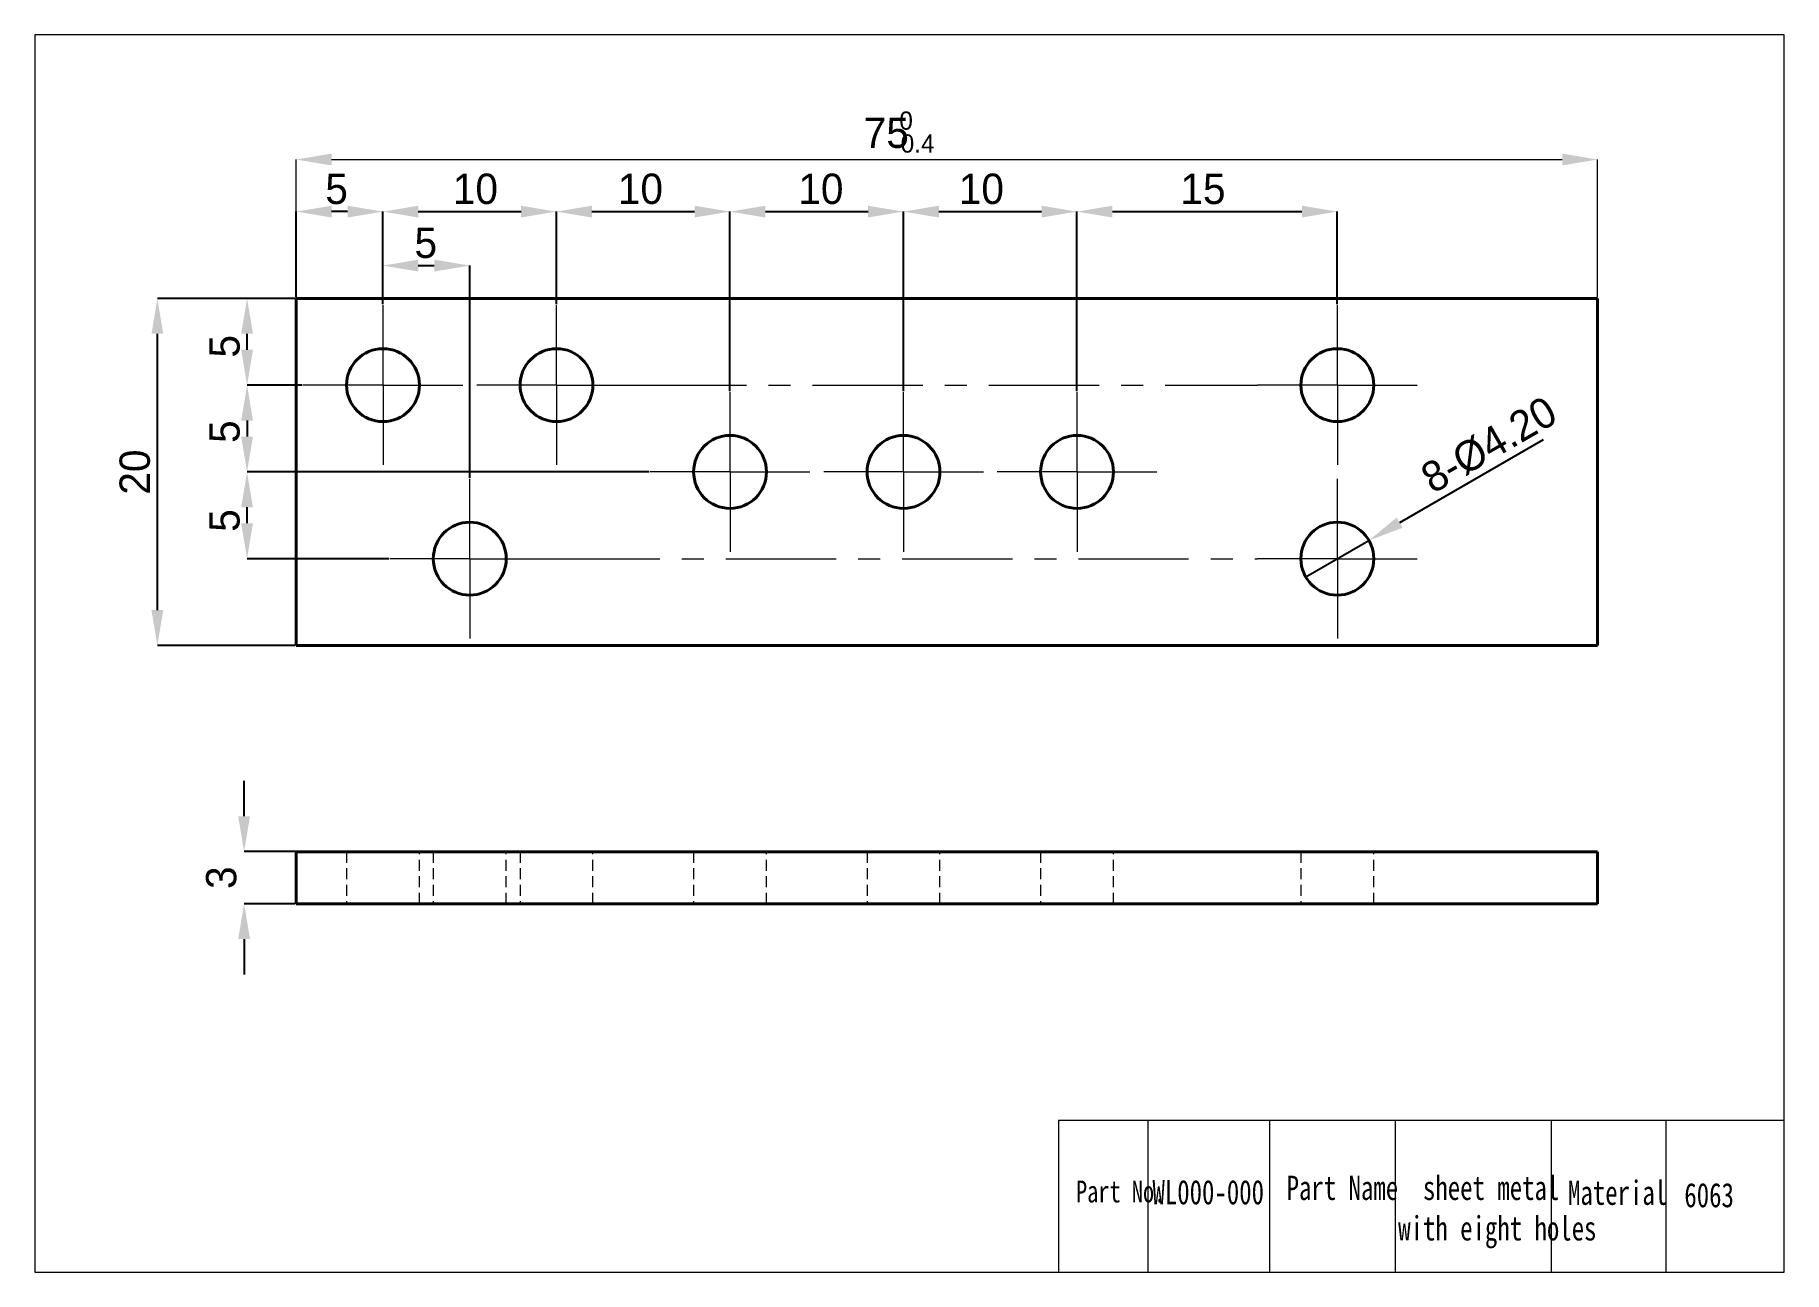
# Model space of a CAD drawing. Header units: millimetres. Extents: x 10 to 111, y 31 to 102.
import ezdxf

# ---------------------------------------------------------------- set-up
doc = ezdxf.new("R2010")
doc.units = ezdxf.units.MM
doc.header["$LTSCALE"] = 0.5
doc.linetypes.add('CENTERX2', pattern=[20.32, 12.7, -2.54, 2.54, -2.54])
doc.linetypes.add('HIDDEN', pattern=[1.905, 1.27, -0.635])
doc.layers.get('0').update_dxf_attribs({"lineweight": 18})
for name, color, linetype, lineweight in [('1轮廓实线层', 7, 'Continuous', 40), ('2细线层', 4, 'Continuous', 18), ('3中心线层', 1, 'CENTERX2', 18), ('4虚线层', 6, 'HIDDEN', 18), ('尺寸线层', 3, 'Continuous', 18)]:
    doc.layers.add(name, color=color, linetype=linetype, lineweight=lineweight)
doc.styles.add('SLDTEXTSTYLE1', font='')
doc.styles.get('SLDTEXTSTYLE1').set_extended_font_data('汉仪长仿宋体')
doc.dimstyles.new('SLDDIMSTYLE0', dxfattribs={"dimtxt": 1.75, "dimasz": 2.04, "dimexe": 0, "dimexo": 0.0625, "dimgap": 0.4375, "dimtad": 1, "dimrnd": 1e-09, "dimzin": 12, "dimdsep": 46, "dimtxsty": 'SLDTEXTSTYLE1', "dimcen": 0.09, "dimdle": 4.08, "dimadec": 0, "dimazin": 3, "dimtfac": 1, "dimtofl": 0, "dimtmove": 0, "dimatfit": 3, "dimfxl": 1, "dimfrac": 2, "dimtolj": 1, "dimarcsym": 0})
doc.dimstyles.new('SLDDIMSTYLE1', dxfattribs={"dimtxt": 1.75, "dimasz": 2.04, "dimexe": 0, "dimexo": 0.0625, "dimgap": 0.4375, "dimtad": 1, "dimrnd": 1e-09, "dimzin": 12, "dimdsep": 46, "dimtxsty": 'SLDTEXTSTYLE1', "dimcen": 0.09, "dimdle": 4.08, "dimadec": 0, "dimazin": 3, "dimtfac": 1, "dimtmove": 0, "dimatfit": 0, "dimfxl": 1, "dimfrac": 2, "dimtolj": 1, "dimarcsym": 0})
doc.dimstyles.new('SLDDIMSTYLE2', dxfattribs={"dimtxt": 1.75, "dimasz": 2.04, "dimexe": 0, "dimexo": 0.0625, "dimgap": 0.4375, "dimtad": 1, "dimrnd": 1e-09, "dimzin": 4, "dimdsep": 46, "dimtxsty": 'SLDTEXTSTYLE1', "dimblk1": 'NONE', "dimsah": 1, "dimcen": 0, "dimdle": 4.08, "dimadec": 0, "dimazin": 1, "dimtfac": 1, "dimtmove": 0, "dimatfit": 3, "dimldrblk": 'NONE', "dimfxl": 1, "dimfrac": 2, "dimtolj": 1, "dimarcsym": 0})

# ---------------------------------------------------------------- blocks, each defined once
blk = doc.blocks.new('*X4')
at = {"layer": '2细线层', "color": 4, "linetype": 'Continuous', "lineweight": 0, "char_height": 1.75, "attachment_point": 1, "style": 'SLDTEXTSTYLE1'}
for s, insert, width in [('{\\H0.6x; 0}', (59.75, 97.81), 8.8886), ('75', (58.09, 97.46), 15.5396), ('{\\H0.6x;-0.4}', (59.75, 96.49), 8.8886)]:
    blk.add_mtext(s, dxfattribs=dict(at, insert=insert, width=width))
blk = doc.blocks.new('*X5')
at = {"layer": '2细线层', "linetype": 'Continuous'}
for points in [[(27.42, 92.38), (27.42, 91.7), (25.38, 92.04)], [(28.34, 92.38), (28.34, 91.7), (30.38, 92.04)]]:
    blk.add_hatch(color=0, dxfattribs=at).paths.add_polyline_path(points, flags=0)
at = {"layer": '2细线层', "color": 0, "linetype": 'Continuous', "lineweight": -2}
for p, q in [((25.38, 87.1), (25.38, 92.04)), ((28.34, 92.04), (27.42, 92.04)), ((30.38, 86.7), (30.38, 92.04))]:
    blk.add_line(p, q, dxfattribs=at)
at = {"layer": '2细线层', "color": 0, "linetype": 'Continuous', "lineweight": 0, "insert": (27.71, 94.23), "char_height": 1.75, "width": 1.2071, "attachment_point": 2, "style": 'SLDTEXTSTYLE1'}
blk.add_mtext('5', dxfattribs=at)
blk = doc.blocks.new('*X6')
at = {"layer": '2细线层', "linetype": 'Continuous'}
for points in [[(32.42, 92.38), (32.42, 91.7), (30.38, 92.04)], [(38.34, 92.38), (38.34, 91.7), (40.38, 92.04)]]:
    blk.add_hatch(color=0, dxfattribs=at).paths.add_polyline_path(points, flags=0)
at = {"layer": '2细线层', "color": 0, "linetype": 'Continuous', "lineweight": -2}
for p, q in [((30.38, 86.7), (30.38, 92.04)), ((32.42, 92.04), (38.34, 92.04)), ((40.38, 86.7), (40.38, 92.04))]:
    blk.add_line(p, q, dxfattribs=at)
at = {"layer": '2细线层', "color": 0, "linetype": 'Continuous', "lineweight": 0, "insert": (35.71, 94.23), "char_height": 1.75, "width": 2.7486, "attachment_point": 2, "style": 'SLDTEXTSTYLE1'}
blk.add_mtext('10', dxfattribs=at)
blk = doc.blocks.new('*X7')
at = {"layer": '2细线层', "linetype": 'Continuous'}
for points in [[(42.42, 92.38), (42.42, 91.7), (40.38, 92.04)], [(48.34, 92.38), (48.34, 91.7), (50.38, 92.04)]]:
    blk.add_hatch(color=0, dxfattribs=at).paths.add_polyline_path(points, flags=0)
at = {"layer": '2细线层', "color": 0, "linetype": 'Continuous', "lineweight": -2}
for p, q in [((40.38, 86.7), (40.38, 92.04)), ((42.42, 92.04), (48.34, 92.04)), ((50.38, 81.7), (50.38, 92.04))]:
    blk.add_line(p, q, dxfattribs=at)
at = {"layer": '2细线层', "color": 0, "linetype": 'Continuous', "lineweight": 0, "insert": (45.22, 94.23), "char_height": 1.75, "width": 2.7486, "attachment_point": 2, "style": 'SLDTEXTSTYLE1'}
blk.add_mtext('10', dxfattribs=at)
blk = doc.blocks.new('*X8')
at = {"layer": '2细线层', "linetype": 'Continuous'}
for points in [[(52.42, 92.38), (52.42, 91.7), (50.38, 92.04)], [(58.34, 92.38), (58.34, 91.7), (60.38, 92.04)]]:
    blk.add_hatch(color=0, dxfattribs=at).paths.add_polyline_path(points, flags=0)
at = {"layer": '2细线层', "color": 0, "linetype": 'Continuous', "lineweight": -2}
for p, q in [((50.38, 81.7), (50.38, 92.04)), ((52.42, 92.04), (58.34, 92.04)), ((60.38, 81.7), (60.38, 92.04))]:
    blk.add_line(p, q, dxfattribs=at)
at = {"layer": '2细线层', "color": 0, "linetype": 'Continuous', "lineweight": 0, "insert": (55.62, 94.23), "char_height": 1.75, "width": 2.7486, "attachment_point": 2, "style": 'SLDTEXTSTYLE1'}
blk.add_mtext('10', dxfattribs=at)
blk = doc.blocks.new('*X9')
at = {"layer": '2细线层', "linetype": 'Continuous'}
for points in [[(62.42, 92.38), (62.42, 91.7), (60.38, 92.04)], [(68.34, 92.38), (68.34, 91.7), (70.38, 92.04)]]:
    blk.add_hatch(color=0, dxfattribs=at).paths.add_polyline_path(points, flags=0)
at = {"layer": '2细线层', "color": 0, "linetype": 'Continuous', "lineweight": -2}
for p, q in [((60.38, 81.7), (60.38, 92.04)), ((62.42, 92.04), (68.34, 92.04)), ((70.38, 81.7), (70.38, 92.04))]:
    blk.add_line(p, q, dxfattribs=at)
at = {"layer": '2细线层', "color": 0, "linetype": 'Continuous', "lineweight": 0, "insert": (64.87, 94.23), "char_height": 1.75, "width": 2.7486, "attachment_point": 2, "style": 'SLDTEXTSTYLE1'}
blk.add_mtext('10', dxfattribs=at)
blk = doc.blocks.new('*X10')
at = {"layer": '2细线层', "linetype": 'Continuous'}
for points in [[(72.42, 92.38), (72.42, 91.7), (70.38, 92.04)], [(83.34, 92.38), (83.34, 91.7), (85.38, 92.04)]]:
    blk.add_hatch(color=0, dxfattribs=at).paths.add_polyline_path(points, flags=0)
at = {"layer": '2细线层', "color": 0, "linetype": 'Continuous', "lineweight": -2}
for p, q in [((70.38, 81.7), (70.38, 92.04)), ((72.42, 92.04), (83.34, 92.04)), ((85.38, 86.7), (85.38, 92.04))]:
    blk.add_line(p, q, dxfattribs=at)
at = {"layer": '2细线层', "color": 0, "linetype": 'Continuous', "lineweight": 0, "insert": (77.64, 94.23), "char_height": 1.75, "width": 2.705, "attachment_point": 2, "style": 'SLDTEXTSTYLE1'}
blk.add_mtext('15', dxfattribs=at)
blk = doc.blocks.new('*X11')
at = {"layer": '2细线层', "linetype": 'Continuous'}
for points in [[(17.04, 85), (17.72, 85), (17.38, 87.04)], [(17.04, 69.08), (17.72, 69.08), (17.38, 67.04)]]:
    blk.add_hatch(color=0, dxfattribs=at).paths.add_polyline_path(points, flags=0)
at = {"layer": '2细线层', "color": 0, "linetype": 'Continuous', "lineweight": -2}
for p, q in [((25.32, 87.04), (17.38, 87.04)), ((17.38, 69.08), (17.38, 85)), ((25.32, 67.04), (17.38, 67.04))]:
    blk.add_line(p, q, dxfattribs=at)
at = {"layer": '2细线层', "color": 0, "linetype": 'Continuous', "lineweight": 0, "insert": (15.2, 77.03), "char_height": 1.75, "width": 3.437, "attachment_point": 2, "rotation": 90, "style": 'SLDTEXTSTYLE1'}
blk.add_mtext('20', dxfattribs=at)
blk = doc.blocks.new('*X12')
at = {"layer": '2细线层', "linetype": 'Continuous'}
for points in [[(22.21, 85), (22.89, 85), (22.55, 87.04)], [(22.21, 84.08), (22.89, 84.08), (22.55, 82.04)]]:
    blk.add_hatch(color=0, dxfattribs=at).paths.add_polyline_path(points, flags=0)
at = {"layer": '2细线层', "color": 0, "linetype": 'Continuous', "lineweight": -2}
for p, q in [((25.32, 87.04), (22.55, 87.04)), ((22.55, 84.08), (22.55, 85)), ((25.72, 82.04), (22.55, 82.04))]:
    blk.add_line(p, q, dxfattribs=at)
at = {"layer": '2细线层', "color": 0, "linetype": 'Continuous', "lineweight": 0, "insert": (20.37, 84.28), "char_height": 1.75, "width": 3.4467, "attachment_point": 2, "rotation": 90, "style": 'SLDTEXTSTYLE1'}
blk.add_mtext('5', dxfattribs=at)
blk = doc.blocks.new('*X13')
at = {"layer": '2细线层', "linetype": 'Continuous'}
for points in [[(22.21, 80), (22.89, 80), (22.55, 82.04)], [(22.21, 79.08), (22.89, 79.08), (22.55, 77.04)]]:
    blk.add_hatch(color=0, dxfattribs=at).paths.add_polyline_path(points, flags=0)
at = {"layer": '2细线层', "color": 0, "linetype": 'Continuous', "lineweight": -2}
for p, q in [((25.72, 82.04), (22.55, 82.04)), ((22.55, 80), (22.55, 79.08)), ((45.72, 77.04), (22.55, 77.04))]:
    blk.add_line(p, q, dxfattribs=at)
at = {"layer": '2细线层', "color": 0, "linetype": 'Continuous', "lineweight": 0, "insert": (20.37, 79.36), "char_height": 1.75, "width": 3.4467, "attachment_point": 2, "rotation": 90, "style": 'SLDTEXTSTYLE1'}
blk.add_mtext('5', dxfattribs=at)
blk = doc.blocks.new('*X14')
at = {"layer": '2细线层', "linetype": 'Continuous'}
for points in [[(22.21, 75), (22.89, 75), (22.55, 77.04)], [(22.21, 74.08), (22.89, 74.08), (22.55, 72.04)]]:
    blk.add_hatch(color=0, dxfattribs=at).paths.add_polyline_path(points, flags=0)
at = {"layer": '2细线层', "color": 0, "linetype": 'Continuous', "lineweight": -2}
for p, q in [((45.72, 77.04), (22.55, 77.04)), ((22.55, 74.08), (22.55, 75)), ((30.72, 72.04), (22.55, 72.04))]:
    blk.add_line(p, q, dxfattribs=at)
at = {"layer": '2细线层', "color": 0, "linetype": 'Continuous', "lineweight": 0, "insert": (20.37, 74.24), "char_height": 1.75, "width": 3.4467, "attachment_point": 2, "rotation": 90, "style": 'SLDTEXTSTYLE1'}
blk.add_mtext('5', dxfattribs=at)
blk = doc.blocks.new('*X15')
at = {"layer": '2细线层', "linetype": 'Continuous'}
for points in [[(32.42, 89.27), (32.42, 88.59), (30.38, 88.93)], [(33.34, 89.27), (33.34, 88.59), (35.38, 88.93)]]:
    blk.add_hatch(color=0, dxfattribs=at).paths.add_polyline_path(points, flags=0)
at = {"layer": '2细线层', "color": 0, "linetype": 'Continuous', "lineweight": -2}
for p, q in [((30.38, 86.7), (30.38, 88.93)), ((32.42, 88.93), (33.34, 88.93)), ((35.38, 76.7), (35.38, 88.93))]:
    blk.add_line(p, q, dxfattribs=at)
at = {"layer": '2细线层', "color": 0, "linetype": 'Continuous', "lineweight": 0, "insert": (32.85, 91.12), "char_height": 1.75, "width": 1.2071, "attachment_point": 2, "style": 'SLDTEXTSTYLE1'}
blk.add_mtext('5', dxfattribs=at)
blk = doc.blocks.new('*X16')
at = {"layer": '2细线层', "linetype": 'Continuous'}
blk.add_hatch(color=0, dxfattribs=at).paths.add_polyline_path([(88.8, 74.41), (89.14, 73.82), (87.2, 73.09)], flags=0)
at = {"layer": '2细线层', "color": 0, "linetype": 'Continuous', "lineweight": -2}
for p, q in [((97.25, 78.89), (88.97, 74.11)), ((83.57, 70.99), (87.2, 73.09))]:
    blk.add_line(p, q, dxfattribs=at)
at = {"layer": '2细线层', "color": 0, "linetype": 'Continuous', "lineweight": 0, "insert": (90.01, 77.27), "char_height": 1.75, "width": 14.4561, "attachment_point": 1, "rotation": 30, "style": 'SLDTEXTSTYLE1'}
blk.add_mtext('8-%%C4.20', dxfattribs=at)
blk = doc.blocks.new('_NONE')
blk = doc.blocks.new('SW_CENTERMARKSYMBOL_0')
at = {"layer": '3中心线层', "color": 0, "linetype": 'CENTERX2', "lineweight": 0}
for p, q in [((0, 2.5), (0, 4.6)), ((0, 0), (0, 2.5)), ((-2.5, 0), (-4.6, 0)), ((0, 0), (-2.5, 0)), ((0, 0), (0, -2.5)), ((0, 0), (2.5, 0)), ((2.5, 0), (4.6, 0)), ((0, -2.5), (0, -4.6))]:
    blk.add_line(p, q, dxfattribs=at)
blk = doc.blocks.new('SW_CENTERMARKSYMBOL_1')
at = {"layer": '3中心线层', "color": 0, "linetype": 'CENTERX2', "lineweight": 0}
for p, q in [((0, 2.5), (0, 4.6)), ((0, 0), (0, 2.5)), ((-2.5, 0), (-4.6, 0)), ((0, 0), (-2.5, 0)), ((0, 0), (0, -2.5)), ((0, 0), (2.5, 0)), ((2.5, 0), (4.6, 0)), ((0, -2.5), (0, -4.6))]:
    blk.add_line(p, q, dxfattribs=at)
blk = doc.blocks.new('SW_CENTERMARKSYMBOL_2')
at = {"layer": '3中心线层', "color": 0, "linetype": 'CENTERX2', "lineweight": 0}
for p, q in [((0, 2.5), (0, 4.6)), ((0, 0), (0, 2.5)), ((-2.5, 0), (-4.6, 0)), ((0, 0), (-2.5, 0)), ((0, 0), (0, -2.5)), ((0, 0), (2.5, 0)), ((2.5, 0), (4.6, 0)), ((0, -2.5), (0, -4.6))]:
    blk.add_line(p, q, dxfattribs=at)
blk = doc.blocks.new('SW_CENTERMARKSYMBOL_3')
at = {"layer": '3中心线层', "color": 0, "linetype": 'CENTERX2', "lineweight": 0}
for p, q in [((0, 2.5), (0, 4.6)), ((0, 0), (0, 2.5)), ((-2.5, 0), (-4.6, 0)), ((0, 0), (-2.5, 0)), ((0, 0), (0, -2.5)), ((0, 0), (2.5, 0)), ((2.5, 0), (4.6, 0)), ((0, -2.5), (0, -4.6))]:
    blk.add_line(p, q, dxfattribs=at)
blk = doc.blocks.new('SW_CENTERMARKSYMBOL_4')
at = {"layer": '3中心线层', "color": 0, "linetype": 'CENTERX2', "lineweight": 0}
for p, q in [((0, 2.5), (0, 4.6)), ((0, 0), (0, 2.5)), ((-2.5, 0), (-4.6, 0)), ((0, 0), (-2.5, 0)), ((0, 0), (0, -2.5)), ((0, 0), (2.5, 0)), ((2.5, 0), (4.6, 0)), ((0, -2.5), (0, -4.6))]:
    blk.add_line(p, q, dxfattribs=at)
blk = doc.blocks.new('SW_CENTERMARKSYMBOL_5')
at = {"layer": '3中心线层', "color": 0, "linetype": 'CENTERX2', "lineweight": 0}
for p, q in [((0, 2.5), (0, 4.6)), ((0, 0), (0, 2.5)), ((-2.5, 0), (-4.6, 0)), ((0, 0), (-2.5, 0)), ((0, 0), (0, -2.5)), ((0, 0), (2.5, 0)), ((2.5, 0), (4.6, 0)), ((0, -2.5), (0, -4.6))]:
    blk.add_line(p, q, dxfattribs=at)
blk = doc.blocks.new('SW_CENTERMARKSYMBOL_6')
at = {"layer": '3中心线层', "color": 0, "linetype": 'CENTERX2', "lineweight": 0}
for p, q in [((0, 2.5), (0, 4.6)), ((0, 0), (0, 2.5)), ((-2.5, 0), (-4.6, 0)), ((0, 0), (-2.5, 0)), ((0, 0), (0, -2.5)), ((0, 0), (2.5, 0)), ((2.5, 0), (4.6, 0)), ((0, -2.5), (0, -4.6))]:
    blk.add_line(p, q, dxfattribs=at)
blk = doc.blocks.new('SW_CENTERMARKSYMBOL_7')
at = {"layer": '3中心线层', "color": 0, "linetype": 'CENTERX2', "lineweight": 0}
for p, q in [((0, 2.5), (0, 4.6)), ((0, 0), (0, 2.5)), ((-2.5, 0), (-4.6, 0)), ((0, 0), (-2.5, 0)), ((0, 0), (0, -2.5)), ((0, 0), (2.5, 0)), ((2.5, 0), (4.6, 0)), ((0, -2.5), (0, -4.6))]:
    blk.add_line(p, q, dxfattribs=at)
blk = doc.blocks.new('*X25')
at = {"layer": '2细线层', "linetype": 'Continuous'}
for points in [[(22.04, 57.2), (22.72, 57.2), (22.38, 55.16)], [(22.04, 50.12), (22.72, 50.12), (22.38, 52.16)]]:
    blk.add_hatch(color=0, dxfattribs=at).paths.add_polyline_path(points, flags=0)
at = {"layer": '2细线层', "color": 0, "linetype": 'Continuous', "lineweight": -2}
for p, q in [((22.38, 57.2), (22.38, 59.24)), ((25.37, 55.16), (22.38, 55.16)), ((25.32, 52.16), (22.38, 52.16)), ((22.38, 50.12), (22.38, 48.08))]:
    blk.add_line(p, q, dxfattribs=at)
at = {"layer": '2细线层', "color": 0, "linetype": 'Continuous', "lineweight": 0, "insert": (21.07, 53.66), "char_height": 1.75, "width": 3.4758, "attachment_point": 5, "rotation": 90, "style": 'SLDTEXTSTYLE1'}
blk.add_mtext('3', dxfattribs=at)

msp = doc.modelspace()

# ---------------------------------------------------------------- hatches: boundary and pattern name
at = {"layer": '2细线层', "linetype": 'Continuous'}
for points in [[(27.424, 95.381), (27.424, 94.701), (25.384, 95.041)], [(98.344, 95.381), (98.344, 94.701), (100.384, 95.041)]]:
    msp.add_hatch(color=4, dxfattribs=at).paths.add_polyline_path(points, flags=0)

# ---------------------------------------------------------------- linework, layer by layer
for p, q in [((111.127, 102.217), (10.327, 102.217)), ((10.327, 102.217), (10.327, 30.937)), ((111.127, 30.937), (111.127, 102.217)), ((111.127, 39.667), (69.323, 39.667)), ((69.323, 39.667), (69.323, 30.937)), ((74.471, 39.667), (74.471, 30.937)), ((81.483, 39.667), (81.483, 30.937)), ((88.712, 39.667), (88.712, 30.937)), ((97.705, 39.667), (97.705, 30.937)), ((104.31, 39.667), (104.31, 30.937)), ((111.127, 30.937), (111.127, 39.667)), ((10.327, 30.937), (111.127, 30.937)), ((72.806, 30.937), (111.127, 30.937))]:
    msp.add_line(p, q)
at = {"layer": '1轮廓实线层', "linetype": 'Continuous', "lineweight": 40}
for p, q in [((25.384, 67.041), (25.384, 87.041)), ((25.384, 87.041), (100.384, 87.041)), ((100.384, 87.041), (100.384, 67.041)), ((100.384, 67.041), (25.384, 67.041)), ((25.384, 52.157), (25.384, 55.157)), ((100.384, 55.157), (25.384, 55.157)), ((100.384, 52.157), (100.384, 55.157)), ((25.384, 52.157), (100.384, 52.157))]:
    msp.add_line(p, q, dxfattribs=at)
for centre in [(30.384, 82.041), (40.384, 82.041), (85.384, 82.041), (50.384, 77.041), (60.384, 77.041), (70.384, 77.041), (35.384, 72.041), (85.384, 72.041)]:
    msp.add_circle(centre, 2.1, dxfattribs=at)
at = {"layer": '2细线层', "color": 4, "linetype": 'Continuous', "lineweight": 0}
for p, q in [((25.384, 87.103), (25.384, 95.041)), ((27.424, 95.041), (98.344, 95.041)), ((100.384, 87.103), (100.384, 95.041))]:
    msp.add_line(p, q, dxfattribs=at)
at = {"layer": '3中心线层', "color": 1, "linetype": 'CENTERX2', "lineweight": 0}
for p, q in [((44.984, 82.041), (80.784, 82.041)), ((39.984, 72.041), (80.784, 72.041))]:
    msp.add_line(p, q, dxfattribs=at)
at = {"layer": '4虚线层', "color": 6, "linetype": 'HIDDEN', "lineweight": 0}
for p, q in [((28.284, 55.157), (28.284, 52.157)), ((32.484, 52.157), (32.484, 55.157)), ((33.284, 55.157), (33.284, 52.157)), ((37.484, 52.157), (37.484, 55.157)), ((38.284, 55.157), (38.284, 52.157)), ((42.484, 52.157), (42.484, 55.157)), ((48.284, 55.157), (48.284, 52.157)), ((52.484, 52.157), (52.484, 55.157)), ((58.284, 55.157), (58.284, 52.157)), ((62.484, 52.157), (62.484, 55.157)), ((68.284, 55.157), (68.284, 52.157)), ((72.484, 52.157), (72.484, 55.157)), ((83.284, 55.157), (83.284, 52.157)), ((87.484, 52.157), (87.484, 55.157))]:
    msp.add_line(p, q, dxfattribs=at)

# ---------------------------------------------------------------- block references
at = {"layer": '2细线层', "color": 4, "linetype": 'Continuous', "lineweight": 0}
msp.add_blockref('*X4', (0, 0), dxfattribs=at)
at = {"layer": '3中心线层', "color": 1, "linetype": 'CENTERX2', "lineweight": 0}
for name, p in [('SW_CENTERMARKSYMBOL_2', (30.384, 82.041)), ('SW_CENTERMARKSYMBOL_0', (40.384, 82.041)), ('SW_CENTERMARKSYMBOL_3', (85.384, 82.041)), ('SW_CENTERMARKSYMBOL_6', (50.384, 77.041)), ('SW_CENTERMARKSYMBOL_5', (60.384, 77.041)), ('SW_CENTERMARKSYMBOL_4', (70.384, 77.041)), ('SW_CENTERMARKSYMBOL_1', (35.384, 72.041)), ('SW_CENTERMARKSYMBOL_7', (85.384, 72.041))]:
    msp.add_blockref(name, p, dxfattribs=at)

# ---------------------------------------------------------------- texts
at = {"attachment_point": 1}
for s, width, gutter_width, heights, insert, char_height in [('{\\fHYSWLongFangSong|b1|i0|c134|p2;Part Name  sheet metal \\P         with eight holes}', 68.54078, 35, [0], (82.462, 36.49), 1.4), ('{\\fHYSWLongFangSong|b1|i0|c134|p2;Material}', 24.36656, 17.5, [3.5], (98.679, 36.208), 1.4), ('{\\fHYSWLongFangSong|b1|i0|c134|p2;Part No.}', 24.36656, 17.5, [3.5], (70.324, 36.208), 1.26)]:
    msp.add_mtext_dynamic_manual_height_columns(s, width=width, gutter_width=gutter_width, heights=heights, dxfattribs=dict(at, insert=insert, char_height=char_height))
at = {"layer": '尺寸线层', "char_height": 1.4, "attachment_point": 1}
for s, insert, width in [('{\\fhyswlongfangsong|b1|i0|c134|p2;\\C7;WL000-000}', (74.729, 36.239), 4.99642), ('{\\fhyswlongfangsong|b1|i0|c134|p2;\\C7;6063}', (105.383, 36.07), 4.32123)]:
    msp.add_mtext(s, dxfattribs=dict(at, insert=insert, width=width))

# ---------------------------------------------------------------- dimensions: what is measured, and where the dimension line sits
at = {"layer": '2细线层', "color": 4, "linetype": 'Continuous', "lineweight": 0}
for base, p1, p2, dimstyle, picture, middle in [((25.384, 92.041), (30.384, 86.641), (25.384, 87.041), 'SLDDIMSTYLE1', '*X5', (27.707, 92.041)), ((40.384, 92.041), (30.384, 86.641), (40.384, 86.641), 'SLDDIMSTYLE0', '*X6', (35.713, 92.041)), ((50.384, 92.041), (40.384, 86.641), (50.384, 81.641), 'SLDDIMSTYLE0', '*X7', (45.222, 92.041)), ((60.384, 92.041), (50.384, 81.641), (60.384, 81.641), 'SLDDIMSTYLE0', '*X8', (55.621, 92.041)), ((70.384, 92.041), (60.384, 81.641), (70.384, 81.641), 'SLDDIMSTYLE0', '*X9', (64.874, 92.041)), ((85.384, 92.041), (70.384, 81.641), (85.384, 86.641), 'SLDDIMSTYLE0', '*X10', (77.639, 92.041)), ((35.384, 88.931), (30.384, 86.641), (35.384, 76.641), 'SLDDIMSTYLE1', '*X15', (32.849, 88.931))]:
    dim = msp.add_linear_dim(base=base, p1=p1, p2=p2, dimstyle=dimstyle, override={"dimsah": 1, "dimtzin": 12}, dxfattribs=at)
    dim.commit()
    dim.dimension.update_dxf_attribs({"geometry": picture, "text_midpoint": middle, "dimtype": 160})
for base, p1, p2, dimstyle, picture, middle in [((17.384, 87.041), (25.384, 67.041), (25.384, 87.041), 'SLDDIMSTYLE0', '*X11', (17.384, 77.028)), ((22.553, 87.041), (25.784, 82.041), (25.384, 87.041), 'SLDDIMSTYLE1', '*X12', (22.553, 84.28)), ((22.553, 77.041), (25.784, 82.041), (45.784, 77.041), 'SLDDIMSTYLE1', '*X13', (22.553, 79.365)), ((22.553, 77.041), (30.784, 72.041), (45.784, 77.041), 'SLDDIMSTYLE1', '*X14', (22.553, 74.243))]:
    dim = msp.add_linear_dim(base=base, p1=p1, p2=p2, angle=90, dimstyle=dimstyle, override={"dimsah": 1, "dimtzin": 12}, dxfattribs=at)
    dim.commit()
    dim.dimension.update_dxf_attribs({"geometry": picture, "text_midpoint": middle, "dimtype": 160})
dim = msp.add_diameter_dim_2p(p1=(83.566, 70.991), p2=(87.203, 73.091), text='8-<>', dimstyle='SLDDIMSTYLE2', override={"dimpost": '%%C<>', "dimsah": 1, "dimtzin": 12}, dxfattribs=at)
dim.commit()
dim.dimension.update_dxf_attribs({"geometry": '*X16', "text_midpoint": (93.994, 77.012), "dimtype": 163})
dim = msp.add_linear_dim(base=(22.382, 52.157), p1=(25.434, 55.157), p2=(25.384, 52.157), angle=90, dimstyle='SLDDIMSTYLE0', override={"dimsah": 1, "dimtzin": 12}, dxfattribs=at)
dim.commit()
dim.dimension.update_dxf_attribs({"geometry": '*X25', "text_midpoint": (21.069, 53.657)})

doc.saveas('drawing.dxf')
